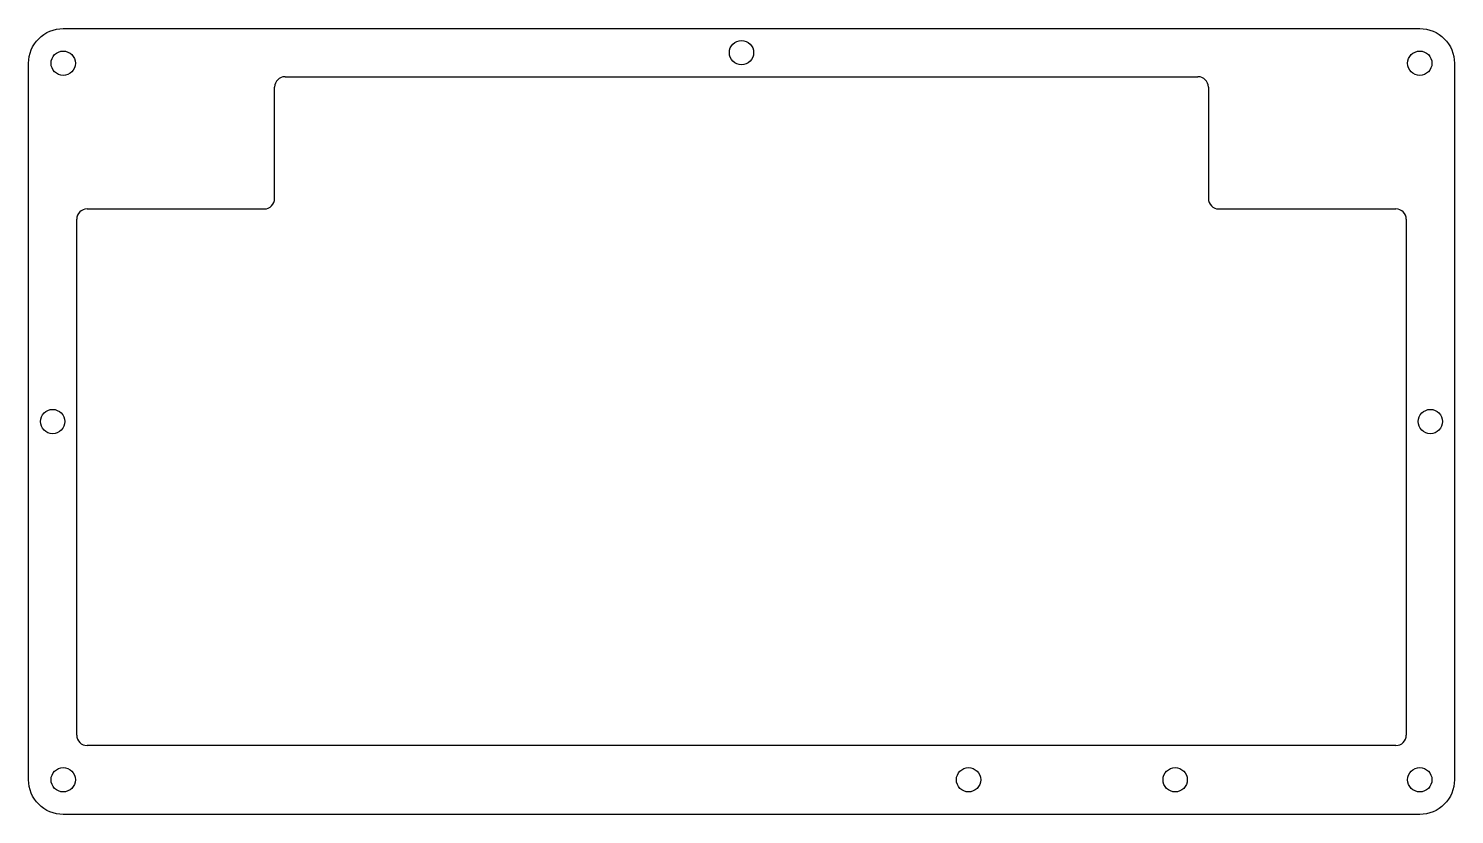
# Model space of a CAD drawing. Header units: millimetres. Extents: x -198 to 8, y -11 to 103.
import ezdxf

# ---------------------------------------------------------------- set-up
doc = ezdxf.new("R2010")
doc.units = ezdxf.units.MM
doc.layers.get('0').update_dxf_attribs({"linetype": 'CONTINUOUS'})

msp = doc.modelspace()

# ---------------------------------------------------------------- linework, layer by layer
for p, q in [((-161.03, 95.81), (-29.47, 95.81)), ((-162.53, 78.26), (-162.53, 94.31)), ((-27.97, 94.31), (-27.97, 78.26)), ((-189.56, 76.76), (-164.03, 76.76)), ((-26.47, 76.76), (-0.94, 76.76)), ((-191.06, 0.94), (-191.06, 75.26)), ((0.56, 75.26), (0.56, 0.94)), ((-0.94, -0.56), (-189.56, -0.56))]:
    msp.add_line(p, q)
msp.add_lwpolyline([(-193, 102.75), (2.5, 102.75, -0.414214), (7.5, 97.75), (7.5, -5.5, -0.414214), (2.5, -10.5), (-193, -10.5, -0.414214), (-198, -5.5), (-198, 97.75, -0.414214)], format="xyb", close=True)
for centre in [(-95.25, 99.28), (-193, 97.75), (2.5, 97.75), (-194.53, 46.12), (4.03, 46.12), (-193, -5.5), (-62.53, -5.5), (-32.75, -5.5), (2.5, -5.5)]:
    msp.add_circle(centre, 1.75)
for centre, start, end in [((-161.03, 94.31), 90, 180), ((-29.47, 94.31), 0, 90), ((-164.03, 78.26), 270, 360), ((-26.47, 78.26), 180, 270), ((-189.56, 75.26), 90, 180), ((-0.94, 75.26), 0, 90), ((-189.56, 0.94), 180, 270), ((-0.94, 0.94), 270, 360)]:
    msp.add_arc(centre, 1.5, start, end)

doc.saveas('drawing.dxf')
